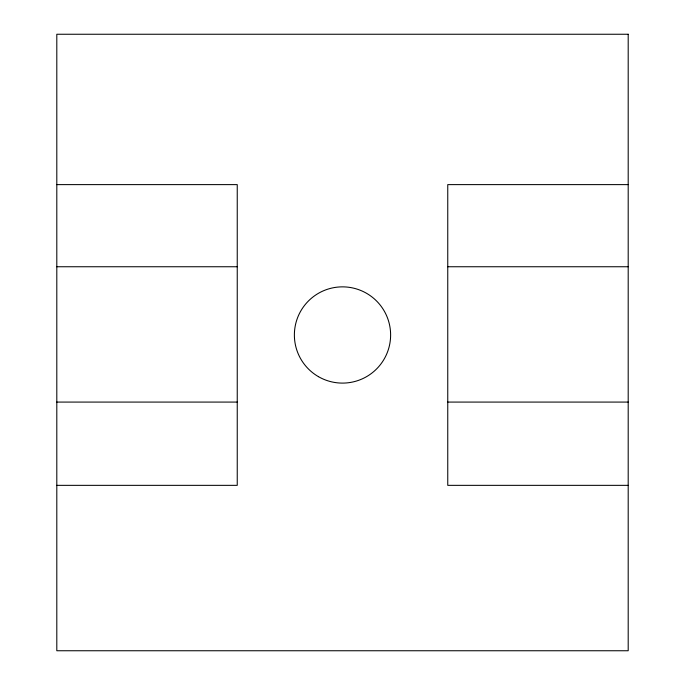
<?xml version="1.0" encoding="UTF-8"?>
<svg xmlns="http://www.w3.org/2000/svg" width="685" height="685" viewBox="0 0 685 685"><rect width="100%" height="100%" fill="white"/><g stroke="black" fill="none" stroke-linecap="round" stroke-linejoin="round"><path stroke-width="1.03" d="M56.804 184.616L237.241 184.616L237.241 485.348L56.804 485.348M628.196 184.616L447.759 184.616L447.759 485.348L628.196 485.348M56.804 266.748L237.241 266.748M447.759 266.748L628.196 266.748M56.804 402.078L237.241 402.078M447.759 402.078L628.196 402.078M628.196 34.25L56.804 34.25L56.804 650.75L628.196 650.75L628.196 34.25M318.439 376.656A48.121 48.121 0 0 0 390.621 334.982A48.121 48.121 0 0 0 318.439 293.308A48.121 48.121 0 0 0 318.439 376.656"/></g></svg>
